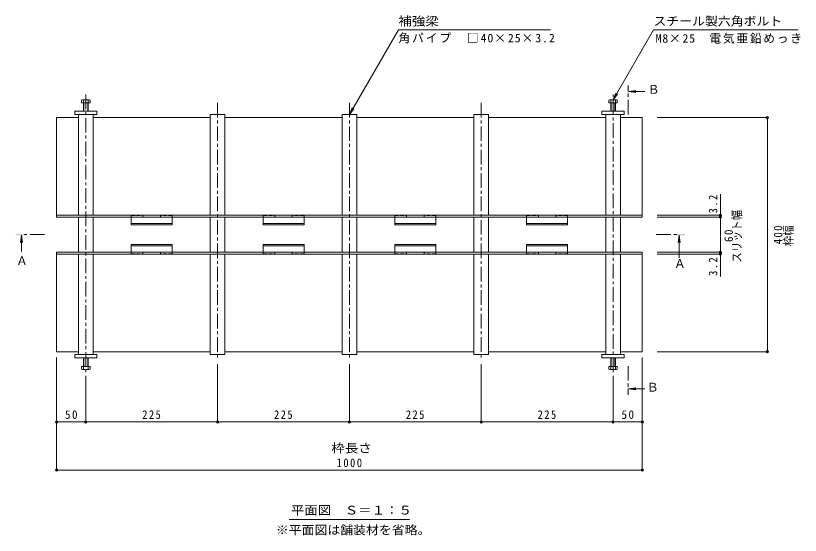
# Model space of a CAD drawing. Units: millimetres at full size, sheet at 1:5; some dimension numbers follow another scale. Extents: x -1382 to 1946, y -1318 to 1367.
# Drawn here: x -1319 to 20, y -123 to 764 of the extents above; entities that cross this region are included whole.
import ezdxf
from ezdxf.enums import TextEntityAlignment as Align

# ---------------------------------------------------------------- set-up
doc = ezdxf.new("R2010")
doc.units = ezdxf.units.MM
doc.header["$LTSCALE"] = 5
doc.header["$PDMODE"] = 32
doc.header["$PDSIZE"] = 4
doc.linetypes.add('CHAIN1', pattern=[8, 5, -1, 1, -1])
doc.linetypes.add('DASHED1', pattern=[1.8, 1.2, -0.6])
for name, color, linetype, lineweight in [('4-0_OUTLINE-0', 7, 'Continuous', 9), ('4-3_A_床ライン引きB', 7, 'DASHED1', 9), ('4-4_0108_天井情報・�', 7, 'Continuous', 9), ('4-5_0055_アルミ建具_', 7, 'Continuous', 9)]:
    doc.layers.add(name, color=color, linetype=linetype, lineweight=lineweight)
doc.styles.add('ＭＳ ゴシック', font='')
doc.styles.get('ＭＳ ゴシック').set_extended_font_data('MS Gothic')

msp = doc.modelspace()

# ---------------------------------------------------------------- linework, layer by layer
at = {"layer": '4-0_OUTLINE-0', "color": 4, "linetype": 'CHAIN1'}
for p, q in [((-1199.252, 629.603), (-1199.252, 155.496)), ((-299.252, 155.496), (-299.252, 629.603)), ((-974.252, 615.282), (-974.252, 178.212)), ((-749.252, 615.282), (-749.252, 177.05)), ((-524.252, 615.282), (-524.252, 177.05))]:
    msp.add_line(p, q, dxfattribs=at)
at = {"layer": '4-0_OUTLINE-0', "color": 2}
for p, q in [((-1206.452, 619.982), (-1206.452, 615.282)), ((-1193.388, 620.582), (-1204.588, 620.582)), ((-1203.252, 619.982), (-1203.252, 601.282)), ((-1195.252, 601.282), (-1195.252, 619.982)), ((-1192.052, 615.282), (-1192.052, 619.982)), ((-306.452, 619.982), (-306.452, 615.282)), ((-293.388, 620.582), (-304.588, 620.582)), ((-303.252, 619.982), (-303.252, 601.282)), ((-295.252, 601.282), (-295.252, 619.982)), ((-292.052, 615.282), (-292.052, 619.982)), ((-1206.452, 615.282), (-1192.052, 615.282)), ((-1202.552, 615.282), (-1202.552, 601.282)), ((-1195.952, 601.282), (-1195.952, 615.282)), ((-306.452, 615.282), (-292.052, 615.282)), ((-302.552, 615.282), (-302.552, 601.282)), ((-295.952, 601.282), (-295.952, 615.282)), ((-1203.252, 160.582), (-1203.252, 179.282)), ((-1202.552, 165.282), (-1202.552, 179.282)), ((-1195.952, 179.282), (-1195.952, 165.282)), ((-1195.252, 179.282), (-1195.252, 160.582)), ((-303.252, 160.582), (-303.252, 179.282)), ((-302.552, 165.282), (-302.552, 179.282)), ((-295.952, 179.282), (-295.952, 165.282)), ((-295.252, 179.282), (-295.252, 160.582)), ((-1206.452, 160.582), (-1206.452, 165.282)), ((-1206.452, 165.282), (-1192.052, 165.282)), ((-1192.052, 165.282), (-1192.052, 160.582)), ((-306.452, 160.582), (-306.452, 165.282)), ((-306.452, 165.282), (-292.052, 165.282)), ((-292.052, 165.282), (-292.052, 160.582)), ((-1193.388, 159.982), (-1204.588, 159.982)), ((-293.388, 159.982), (-304.588, 159.982))]:
    msp.add_line(p, q, dxfattribs=at)
at = {"layer": '4-0_OUTLINE-0'}
for p, q in [((-1249.252, 590.282), (-1249.252, 420.282)), ((-1211.752, 590.282), (-1249.252, 590.282)), ((-1218.252, 601.282), (-1218.252, 595.282)), ((-1180.252, 601.282), (-1218.252, 601.282)), ((-1218.252, 595.282), (-1180.252, 595.282)), ((-1211.752, 423.482), (-1211.752, 595.282)), ((-1186.752, 595.282), (-1186.752, 423.482)), ((-986.752, 590.282), (-1186.752, 590.282)), ((-1180.252, 595.282), (-1180.252, 601.282)), ((-986.752, 423.482), (-986.752, 595.282)), ((-986.752, 595.282), (-961.752, 595.282)), ((-961.752, 595.282), (-961.752, 423.482)), ((-761.752, 590.282), (-961.752, 590.282)), ((-761.752, 423.482), (-761.752, 595.282)), ((-761.752, 595.282), (-736.752, 595.282)), ((-736.752, 595.282), (-736.752, 423.482)), ((-536.752, 590.282), (-736.752, 590.282)), ((-536.752, 423.482), (-536.752, 595.282)), ((-536.752, 595.282), (-511.752, 595.282)), ((-511.752, 595.282), (-511.752, 423.482)), ((-311.752, 590.282), (-511.752, 590.282)), ((-318.252, 601.282), (-318.252, 595.282)), ((-280.252, 601.282), (-318.252, 601.282)), ((-318.252, 595.282), (-280.252, 595.282)), ((-311.752, 595.282), (-311.752, 423.482)), ((-286.752, 595.282), (-286.752, 423.482)), ((-249.252, 590.282), (-286.752, 590.282)), ((-280.252, 595.282), (-280.252, 601.282)), ((-249.252, 420.282), (-249.252, 590.282)), ((-1249.252, 423.482), (-249.252, 423.482)), ((-1249.252, 420.282), (-249.252, 420.282)), ((-1211.752, 360.282), (-1211.752, 420.282)), ((-1186.752, 360.282), (-1186.752, 420.282)), ((-986.752, 360.282), (-986.752, 420.282)), ((-961.752, 360.282), (-961.752, 420.282)), ((-761.752, 360.282), (-761.752, 420.282)), ((-736.752, 360.282), (-736.752, 420.282)), ((-536.752, 360.282), (-536.752, 420.282)), ((-511.752, 360.282), (-511.752, 420.282)), ((-311.752, 360.282), (-311.752, 420.282)), ((-286.752, 360.282), (-286.752, 420.282)), ((-1249.252, 360.282), (-249.252, 360.282)), ((-1249.252, 360.282), (-1249.252, 190.282)), ((-1249.252, 357.082), (-249.252, 357.082)), ((-1211.752, 185.782), (-1211.752, 357.082)), ((-1186.752, 357.082), (-1186.752, 185.782)), ((-986.752, 185.782), (-986.752, 357.082)), ((-961.752, 357.082), (-961.752, 185.782)), ((-761.752, 185.782), (-761.752, 357.082)), ((-736.752, 357.082), (-736.752, 185.782)), ((-536.752, 185.782), (-536.752, 357.082)), ((-511.752, 357.082), (-511.752, 185.782)), ((-311.752, 185.782), (-311.752, 357.082)), ((-286.752, 185.782), (-286.752, 357.082)), ((-1211.752, 190.282), (-1249.252, 190.282)), ((-986.752, 190.282), (-1186.752, 190.282)), ((-761.752, 190.282), (-961.752, 190.282)), ((-536.752, 190.282), (-736.752, 190.282)), ((-311.752, 190.282), (-511.752, 190.282)), ((-249.252, 190.282), (-286.752, 190.282)), ((-1180.252, 185.782), (-1218.252, 185.782)), ((-1218.252, 179.782), (-1218.252, 185.782)), ((-1180.252, 179.782), (-1218.252, 179.782)), ((-1180.252, 185.782), (-1180.252, 179.782)), ((-961.752, 185.782), (-986.752, 185.782)), ((-736.752, 185.782), (-761.752, 185.782)), ((-511.752, 185.782), (-536.752, 185.782)), ((-280.252, 185.782), (-318.252, 185.782)), ((-318.252, 179.782), (-318.252, 185.782)), ((-280.252, 179.782), (-318.252, 179.782)), ((-280.252, 185.782), (-280.252, 179.782))]:
    msp.add_line(p, q, dxfattribs=at)
at = {"layer": '4-0_OUTLINE-0', "color": 2}
for centre, radius, start, end in [((-1204.852, 618.206), 2.39, 47.9749, 132.0251), ((-1199.252, 607.174), 13.418, 72.65606, 107.34394), ((-1193.652, 618.206), 2.39, 47.9749, 132.0251), ((-304.852, 618.206), 2.39, 47.9749, 132.0251), ((-299.252, 607.174), 13.418, 72.65606, 107.34394), ((-293.652, 618.206), 2.39, 47.9749, 132.0251), ((-1204.852, 162.357), 2.39, 227.9749, 312.0251), ((-1199.252, 173.389), 13.418, 252.65606, 287.34394), ((-1193.652, 162.357), 2.39, 227.9749, 312.0251), ((-304.852, 162.357), 2.39, 227.9749, 312.0251), ((-299.252, 173.389), 13.418, 252.65606, 287.34394), ((-293.652, 162.357), 2.39, 227.9749, 312.0251)]:
    msp.add_arc(centre, radius, start, end, dxfattribs=at)
at = {"layer": '4-3_A_床ライン引きB'}
for p, q in [((-1121.752, 422.782), (-1121.752, 420.282)), ((-1121.252, 423.282), (-1102.252, 423.282)), ((-1101.752, 422.782), (-1101.752, 420.282)), ((-1071.752, 420.282), (-1101.752, 420.282)), ((-1071.752, 422.782), (-1071.752, 420.282)), ((-1052.252, 423.282), (-1071.252, 423.282)), ((-1051.752, 422.782), (-1051.752, 420.282)), ((-896.752, 422.782), (-896.752, 420.282)), ((-896.252, 423.282), (-877.252, 423.282)), ((-876.752, 422.782), (-876.752, 420.282)), ((-846.752, 420.282), (-876.752, 420.282)), ((-846.752, 422.782), (-846.752, 420.282)), ((-827.252, 423.282), (-846.252, 423.282)), ((-826.752, 422.782), (-826.752, 420.282)), ((-671.752, 422.782), (-671.752, 420.282)), ((-671.252, 423.282), (-652.252, 423.282)), ((-651.752, 422.782), (-651.752, 420.282)), ((-621.752, 420.282), (-651.752, 420.282)), ((-621.752, 422.782), (-621.752, 420.282)), ((-602.252, 423.282), (-621.252, 423.282)), ((-601.752, 422.782), (-601.752, 420.282)), ((-446.752, 422.782), (-446.752, 420.282)), ((-446.252, 423.282), (-427.252, 423.282)), ((-426.752, 422.782), (-426.752, 420.282)), ((-396.752, 420.282), (-426.752, 420.282)), ((-396.752, 422.782), (-396.752, 420.282)), ((-377.252, 423.282), (-396.252, 423.282)), ((-376.752, 422.782), (-376.752, 420.282)), ((-1121.752, 357.782), (-1121.752, 360.282)), ((-1121.252, 357.282), (-1102.252, 357.282)), ((-1071.752, 360.282), (-1101.752, 360.282)), ((-1101.752, 357.782), (-1101.752, 360.282)), ((-1071.752, 357.782), (-1071.752, 360.282)), ((-1052.252, 357.282), (-1071.252, 357.282)), ((-1051.752, 357.782), (-1051.752, 360.282)), ((-896.752, 357.782), (-896.752, 360.282)), ((-896.252, 357.282), (-877.252, 357.282)), ((-846.752, 360.282), (-876.752, 360.282)), ((-876.752, 357.782), (-876.752, 360.282)), ((-846.752, 357.782), (-846.752, 360.282)), ((-827.252, 357.282), (-846.252, 357.282)), ((-826.752, 357.782), (-826.752, 360.282)), ((-671.752, 357.782), (-671.752, 360.282)), ((-671.252, 357.282), (-652.252, 357.282)), ((-621.752, 360.282), (-651.752, 360.282)), ((-651.752, 357.782), (-651.752, 360.282)), ((-621.752, 357.782), (-621.752, 360.282)), ((-602.252, 357.282), (-621.252, 357.282)), ((-601.752, 357.782), (-601.752, 360.282)), ((-446.752, 357.782), (-446.752, 360.282)), ((-446.252, 357.282), (-427.252, 357.282)), ((-396.752, 360.282), (-426.752, 360.282)), ((-426.752, 357.782), (-426.752, 360.282)), ((-396.752, 357.782), (-396.752, 360.282)), ((-377.252, 357.282), (-396.252, 357.282)), ((-376.752, 357.782), (-376.752, 360.282))]:
    msp.add_line(p, q, dxfattribs=at)
at = {"layer": '4-3_A_床ライン引きB', "linetype": 'Continuous'}
for p, q in [((-1121.752, 420.282), (-1121.752, 407.282)), ((-1051.752, 420.282), (-1051.752, 407.282)), ((-896.752, 420.282), (-896.752, 407.282)), ((-826.752, 420.282), (-826.752, 407.282)), ((-671.752, 420.282), (-671.752, 407.282)), ((-601.752, 420.282), (-601.752, 407.282)), ((-446.752, 420.282), (-446.752, 407.282)), ((-376.752, 420.282), (-376.752, 407.282)), ((-1121.752, 409.582), (-1051.752, 409.582)), ((-1121.752, 407.282), (-1051.752, 407.282)), ((-896.752, 409.582), (-826.752, 409.582)), ((-896.752, 407.282), (-826.752, 407.282)), ((-671.752, 409.582), (-601.752, 409.582)), ((-671.752, 407.282), (-601.752, 407.282)), ((-446.752, 409.582), (-376.752, 409.582)), ((-446.752, 407.282), (-376.752, 407.282)), ((-1121.752, 373.282), (-1051.752, 373.282)), ((-1121.752, 360.282), (-1121.752, 373.282)), ((-1121.752, 370.982), (-1051.752, 370.982)), ((-1051.752, 360.282), (-1051.752, 373.282)), ((-896.752, 373.282), (-826.752, 373.282)), ((-896.752, 360.282), (-896.752, 373.282)), ((-896.752, 370.982), (-826.752, 370.982)), ((-826.752, 360.282), (-826.752, 373.282)), ((-671.752, 373.282), (-601.752, 373.282)), ((-671.752, 360.282), (-671.752, 373.282)), ((-671.752, 370.982), (-601.752, 370.982)), ((-601.752, 360.282), (-601.752, 373.282)), ((-446.752, 373.282), (-376.752, 373.282)), ((-446.752, 360.282), (-446.752, 373.282)), ((-446.752, 370.982), (-376.752, 370.982)), ((-376.752, 360.282), (-376.752, 373.282))]:
    msp.add_line(p, q, dxfattribs=at)
at = {"layer": '4-3_A_床ライン引きB'}
for centre, start, end in [((-1121.252, 422.782), 90, 180), ((-1102.252, 422.782), 0, 90), ((-1071.252, 422.782), 90, 180), ((-1052.252, 422.782), 0, 90), ((-896.252, 422.782), 90, 180), ((-877.252, 422.782), 0, 90), ((-846.252, 422.782), 90, 180), ((-827.252, 422.782), 0, 90), ((-671.252, 422.782), 90, 180), ((-652.252, 422.782), 0, 90), ((-621.252, 422.782), 90, 180), ((-602.252, 422.782), 0, 90), ((-446.252, 422.782), 90, 180), ((-427.252, 422.782), 0, 90), ((-396.252, 422.782), 90, 180), ((-377.252, 422.782), 0, 90), ((-1121.252, 357.782), 180, 270), ((-1102.252, 357.782), 270, 0), ((-1071.252, 357.782), 180, 270), ((-1052.252, 357.782), 270, 0), ((-896.252, 357.782), 180, 270), ((-877.252, 357.782), 270, 0), ((-846.252, 357.782), 180, 270), ((-827.252, 357.782), 270, 0), ((-671.252, 357.782), 180, 270), ((-652.252, 357.782), 270, 0), ((-621.252, 357.782), 180, 270), ((-602.252, 357.782), 270, 0), ((-446.252, 357.782), 180, 270), ((-427.252, 357.782), 270, 0), ((-396.252, 357.782), 180, 270), ((-377.252, 357.782), 270, 0)]:
    msp.add_arc(centre, 0.5, start, end, dxfattribs=at)
at = {"layer": '4-4_0108_天井情報・�'}
for p, q in [((-34.347, 590.282), (-224.039, 590.282)), ((-35.847, 590.282), (-35.847, 190.282)), ((-116.039, 459.657), (-116.039, 423.482)), ((-114.539, 423.482), (-224.039, 423.482)), ((-114.539, 420.282), (-224.039, 420.282)), ((-116.039, 423.482), (-116.039, 420.282)), ((-116.039, 420.282), (-116.039, 360.282)), ((-114.539, 360.282), (-224.039, 360.282)), ((-114.539, 357.082), (-224.039, 357.082)), ((-116.039, 360.282), (-116.039, 357.082)), ((-116.039, 357.082), (-116.039, 318.957)), ((-34.347, 190.282), (-224.039, 190.282)), ((-1249.252, -13.394), (-1249.252, 180.282)), ((-249.252, -13.394), (-249.252, 180.282)), ((-974.252, 68.942), (-974.252, 169.175)), ((-749.252, 68.942), (-749.252, 169.175)), ((-524.252, 68.942), (-524.252, 169.175)), ((-1199.252, 68.942), (-1199.252, 149.209)), ((-299.252, 68.942), (-299.252, 149.209)), ((-1249.252, 70.442), (-1199.252, 70.442)), ((-1199.252, 70.442), (-974.252, 70.442)), ((-974.252, 70.442), (-749.252, 70.442)), ((-749.252, 70.442), (-524.252, 70.442)), ((-524.252, 70.442), (-299.252, 70.442)), ((-299.252, 70.442), (-249.252, 70.442)), ((-1249.252, -11.894), (-249.252, -11.894))]:
    msp.add_line(p, q, dxfattribs=at)
for p in [(-35.847, 590.282), (-116.039, 423.482), (-116.039, 420.282), (-116.039, 360.282), (-116.039, 357.082), (-35.847, 190.282), (-1249.252, 70.442), (-1199.252, 70.442), (-974.252, 70.442), (-749.252, 70.442), (-524.252, 70.442), (-299.252, 70.442), (-249.252, 70.442), (-1249.252, -11.894), (-249.252, -11.894)]:
    msp.add_point(p, dxfattribs=at)
at = {"layer": '4-5_0055_アルミ建具_', "color": 4, "linetype": 'CHAIN1'}
for p, q in [((-273.695, 595.782), (-273.695, 644.782)), ((-1269.667, 390.282), (-1308.935, 390.282)), ((-225.539, 390.282), (-186.271, 390.282)), ((-273.695, 165.958), (-273.695, 116.958))]:
    msp.add_line(p, q, dxfattribs=at)
at = {"layer": '4-5_0055_アルミ建具_'}
for p, q in [((-299.252, 620.582), (-294.468, 632.13)), ((-299.252, 620.582), (-291.642, 630.499)), ((-749.252, 595.282), (-744.468, 606.83)), ((-749.252, 595.282), (-741.642, 605.199)), ((-249.252, 360.282), (-249.252, 190.282)), ((-851.934, -96.463), (-646.57, -96.463))]:
    msp.add_line(p, q, dxfattribs=at)
at = {"layer": '4-5_0055_アルミ建具_', "color": 4}
for p, q in [((-272.695, 634.782), (-260.302, 636.413)), ((-272.695, 634.782), (-244.695, 634.782)), ((-272.695, 634.782), (-260.302, 633.15)), ((-1308.935, 389.282), (-1310.567, 376.889)), ((-1308.935, 389.282), (-1307.304, 376.889)), ((-1308.935, 389.282), (-1308.935, 361.282)), ((-186.239, 389.282), (-187.871, 376.889)), ((-186.239, 389.282), (-184.608, 376.889)), ((-186.239, 389.282), (-186.239, 350.825)), ((-272.695, 126.958), (-260.302, 128.59)), ((-272.695, 126.958), (-260.302, 125.327)), ((-272.695, 126.958), (-244.695, 126.958))]:
    msp.add_line(p, q, dxfattribs=at)
at = {"layer": '4-5_0055_アルミ建具_'}
for points in [[(-749.252, 595.282), (-665.682, 740.029), (-406.152, 740.029)], [(-299.252, 620.582), (-230.288, 740.03), (16.976, 740.03)]]:
    msp.add_lwpolyline(points, dxfattribs=at)
at = {"layer": '4-5_0055_アルミ建具_', "color": 4}
for points in [[(-272.695, 644.782), (-274.695, 644.782), (-272.695, 624.782), (-274.695, 624.782)], [(-1298.935, 389.282), (-1298.935, 391.282), (-1318.935, 389.282), (-1318.935, 391.282)], [(-176.239, 389.282), (-176.239, 391.282), (-196.239, 389.282), (-196.239, 391.282)], [(-274.695, 116.958), (-272.695, 116.958), (-274.695, 136.958), (-272.695, 136.958)]]:
    msp.add_solid(points, dxfattribs=at)

# ---------------------------------------------------------------- texts
at = {"layer": '4-4_0108_天井情報・�', "color": 2, "style": 'ＭＳ ゴシック', "width": 0.9}
for s, p in [('スリット幅', (-76.012, 342.492)), ('枠幅', (12.102, 370.438))]:
    msp.add_text(s, height=14.66, rotation=90, dxfattribs=at).set_placement(p, align=Align.BOTTOM_LEFT)
at = {"layer": '4-4_0108_天井情報・�', "color": 2, "style": 'ＭＳ ゴシック', "width": 1.15}
msp.add_text('枠長さ', height=14.66, dxfattribs=at).set_placement((-780.03, 13.859), align=Align.BOTTOM_LEFT)
at = {"layer": '4-4_0108_天井情報・�', "color": 2, "char_height": 14.66, "attachment_point": 7, "rotation": 90, "style": 'ＭＳ ゴシック'}
for s, insert in [('\\T1.27;\\W0.9;3.2', (-121.039, 426.591)), ('\\T1.27;\\W0.9;400', (-10.049, 374.032)), ('\\T1.27;\\W0.95;60', (-94.408, 377.563)), ('\\T1.27;\\W0.9;3.2', (-121.039, 319.888))]:
    msp.add_mtext(s, dxfattribs=dict(at, insert=insert))
at = {"layer": '4-4_0108_天井情報・�', "color": 2, "char_height": 14.66, "attachment_point": 7, "style": 'ＭＳ ゴシック'}
for s, insert in [('\\T1.27;\\W0.95;50', (-1234.877, 75.442)), ('\\T1.27;\\W0.9;225', (-1103.002, 75.442)), ('\\T1.27;\\W0.9;225', (-878.002, 75.442)), ('\\T1.27;\\W0.9;225', (-653.002, 75.442)), ('\\T1.27;\\W0.9;225', (-428.002, 75.442)), ('\\T1.27;\\W0.95;50', (-284.877, 75.442)), ('\\T1.28;\\W0.9;1000', (-771.127, -6.894))]:
    msp.add_mtext(s, dxfattribs=dict(at, insert=insert))
at = {"layer": '4-5_0055_アルミ建具_', "color": 2, "style": 'ＭＳ ゴシック'}
for s, width, p in [('補強梁', 1.15, (-665.682, 743.029)), ('スチール製六角ボルト', 1.1, (-230.288, 743.03)), ('平面図\u3000Ｓ＝１：５', 1.15, (-849.252, -92.159)), ('※平面図は舗装材を省略。', 1.1, (-874.863, -125.923))]:
    msp.add_text(s, height=14.66, dxfattribs=dict(at, width=width)).set_placement(p, align=Align.BOTTOM_LEFT)
for s, p in [('Ｂ', (-240.007, 626.536)), ('Ａ', (-1318.258, 333.802)), ('Ａ', (-195.172, 329.166)), ('Ｂ', (-241.496, 117.85))]:
    msp.add_text(s, height=14.66, dxfattribs=at).set_placement(p, align=Align.BOTTOM_LEFT)
at = {"layer": '4-5_0055_アルミ建具_', "color": 2, "char_height": 14.66, "attachment_point": 7, "style": 'ＭＳ ゴシック'}
for s, insert in [('\\T1.17;角パイプ\u3000□40×25×3.2', (-665.682, 717.029)), ('\\T1.15;M8×25\u3000電気亜鉛めっき', (-226.531, 716.355))]:
    msp.add_mtext(s, dxfattribs=dict(at, insert=insert))

doc.saveas('drawing.dxf')
